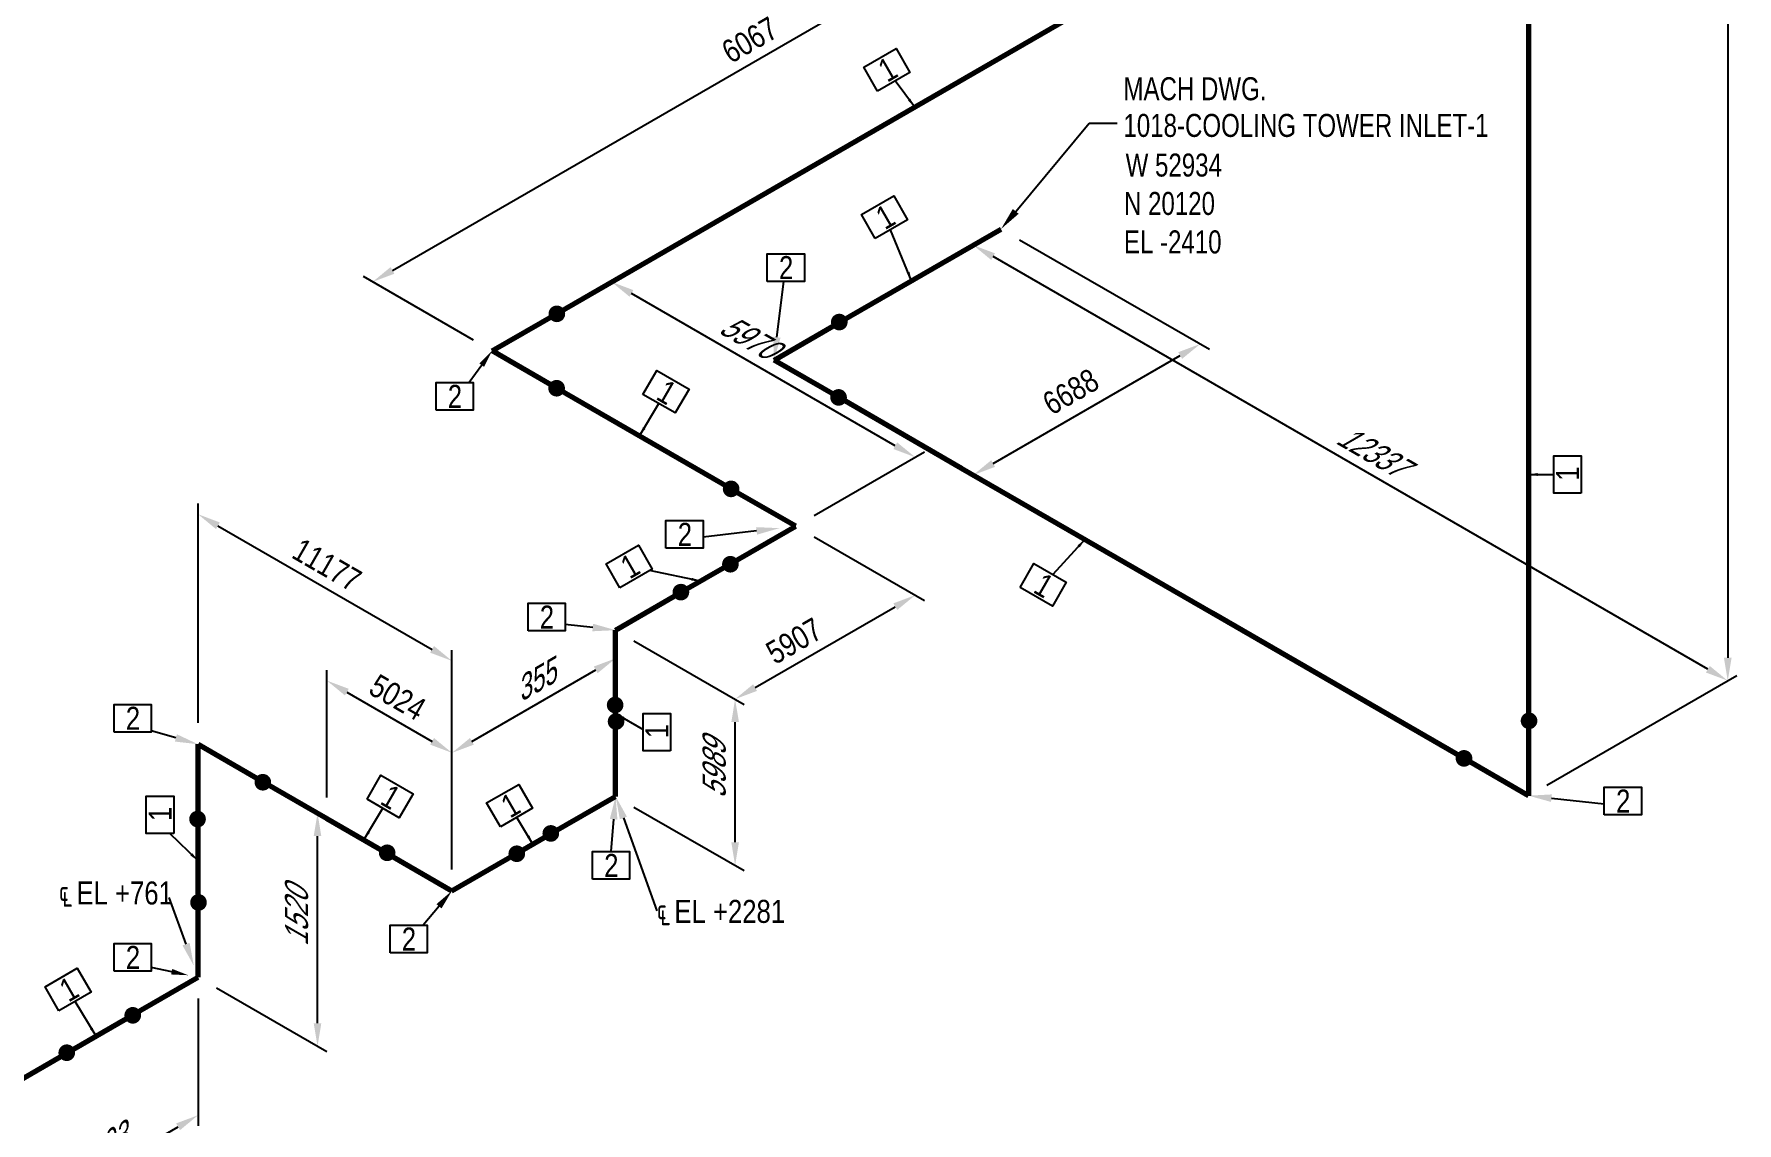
# Model space of a CAD drawing. Header units: millimetres. Extents: x 0 to 594, y 0 to 420.
# Drawn here: x 154.3 to 339.4, y 143.5 to 261.9 of the extents above; entities that cross this region are included whole.
import ezdxf
from ezdxf import colors
from ezdxf.entities.mleader import LeaderData, LeaderLine
from ezdxf.enums import TextEntityAlignment as Align
from ezdxf.math import Vec2, Vec3

# ---------------------------------------------------------------- set-up
doc = ezdxf.new("R2010")
doc.units = ezdxf.units.MM
doc.header["$LTSCALE"] = 0.25
for name, color, linetype in [('용접', 1, 'Continuous'), ('주석', 7, 'Continuous'), ('치수', 1, 'Continuous')]:
    doc.layers.add(name, color=color, linetype=linetype)
doc.layers.add('파이프', color=3, linetype='Continuous', lineweight=70)
doc.styles.add('AdskIsoAnnotation', font='arial.ttf', dxfattribs={"width": 0.8, "height": 1})
doc.styles.add('AdskIsoMetric', font='arial.ttf', dxfattribs={"width": 0.8, "height": 2.5})
doc.styles.add('AdskIsoMetric-30', font='arial.ttf', dxfattribs={"width": 0.8, "height": 2.5})
doc.styles.add('AdskIsoMetric30', font='arial.ttf', dxfattribs={"width": 0.8, "oblique": 30, "height": 2.5})
doc.styles.add('MtXpl_', font='')
doc.styles.get("Standard").update_dxf_attribs({"font": 'arial.ttf'})
doc.styles.get('MtXpl_').set_extended_font_data('Gulim')
doc.dimstyles.new('AdskIsoMetric', dxfattribs={"dimtxt": 2.5, "dimasz": 2.5, "dimexe": 1, "dimexo": 2, "dimgap": 0.8, "dimtad": 1, "dimdec": 0, "dimrnd": 1, "dimzin": 0, "dimdsep": 46, "dimtxsty": 'AdskIsoMetric', "dimcen": 0, "dimclrt": 7, "dimadec": 0, "dimazin": 0, "dimtfac": 1, "dimtdec": 0, "dimtmove": 1, "dimatfit": 3, "dimfxl": 0, "dimfrac": 2, "dimtolj": 1, "dimtzin": 0, "dimarcsym": 0})

# ---------------------------------------------------------------- blocks, each defined once
blk = doc.blocks.new('*D30')
at = {"layer": 'Defpoints', "color": 0}
for p in [(259.42, 240.69), (281.07, 228.19), (234.74, 226.44)]:
    blk.add_point(p, dxfattribs=at)
at = {"layer": '치수', "color": 0, "lineweight": -2}
for p, q in [((261.42, 239.53), (282.07, 227.61)), ((258.56, 215.19), (278.9, 226.94))]:
    blk.add_line(p, q, dxfattribs=at)
at = {"layer": '치수', "color": 0}
for points in [[(278.69, 227.3), (279.11, 226.58), (281.07, 228.19)], [(258.35, 215.55), (258.76, 214.83), (256.39, 213.94)]]:
    blk.add_solid(points, dxfattribs=at)
at = {"layer": '치수', "color": 7, "insert": (267, 223), "char_height": 2.5, "attachment_point": 5, "rotation": 30, "style": 'AdskIsoMetric-30'}
blk.add_mtext('\\A1;6688', dxfattribs=at)
blk = doc.blocks.new('*D31')
at = {"layer": 'Defpoints', "color": 0}
for p in [(256.39, 238.94), (234.74, 226.44), (316.77, 179.08)]:
    blk.add_point(p, dxfattribs=at)
at = {"layer": '치수', "color": 0, "lineweight": -2}
for p, q in [((336.25, 192.83), (258.56, 237.69)), ((318.77, 180.24), (339.42, 192.16))]:
    blk.add_line(p, q, dxfattribs=at)
at = {"layer": '치수', "color": 0}
for points in [[(258.76, 238.05), (258.35, 237.33), (256.39, 238.94)], [(336.46, 193.19), (336.05, 192.47), (338.42, 191.58)]]:
    blk.add_solid(points, dxfattribs=at)
at = {"layer": '치수', "color": 7, "insert": (299.67, 216.57), "char_height": 2.5, "attachment_point": 5, "rotation": 330, "style": 'AdskIsoMetric30'}
blk.add_mtext('\\A1;12337', dxfattribs=at)
blk = doc.blocks.new('*D32')
at = {"layer": 'Defpoints', "color": 0}
for p in [(316.77, 380), (338.42, 191.58), (316.77, 179.08)]:
    blk.add_point(p, dxfattribs=at)
at = {"layer": '치수', "color": 0, "lineweight": -2}
for p, q in [((318.77, 381.16), (339.42, 393.08)), ((338.42, 390), (338.42, 194.08)), ((318.77, 180.24), (339.42, 192.16))]:
    blk.add_line(p, q, dxfattribs=at)
at = {"layer": '치수', "color": 0}
for points in [[(338, 390), (338.84, 390), (338.42, 392.5)], [(338, 194.08), (338.84, 194.08), (338.42, 191.58)]]:
    blk.add_solid(points, dxfattribs=at)
at = {"layer": '치수', "color": 7, "insert": (336.15, 290.73), "char_height": 2.5, "attachment_point": 5, "rotation": 90, "style": 'AdskIsoMetric-30'}
blk.add_mtext('\\A1;6327', dxfattribs=at)
blk = doc.blocks.new('*D37')
at = {"layer": 'Defpoints', "color": 0}
for p in [(286.04, 289.75), (299.03, 282.25), (204.09, 227.44)]:
    blk.add_point(p, dxfattribs=at)
at = {"layer": '치수', "color": 0, "lineweight": -2}
for p, q in [((193.26, 236.19), (283.87, 288.5)), ((202.09, 228.59), (190.1, 235.52))]:
    blk.add_line(p, q, dxfattribs=at)
at = {"layer": '치수', "color": 0}
for points in [[(283.67, 288.86), (284.08, 288.14), (286.04, 289.75)], [(193.06, 236.55), (193.47, 235.83), (191.1, 234.94)]]:
    blk.add_solid(points, dxfattribs=at)
at = {"layer": '치수', "color": 7, "insert": (232.12, 261.24), "char_height": 2.5, "attachment_point": 5, "rotation": 30.0001, "style": 'AdskIsoMetric-30'}
blk.add_mtext('\\A1;6067', dxfattribs=at)
blk = doc.blocks.new('*D38')
at = {"layer": 'Defpoints', "color": 0}
for p in [(217.08, 234.94), (204.09, 227.44), (237.1, 208.38)]:
    blk.add_point(p, dxfattribs=at)
at = {"layer": '치수', "color": 0, "lineweight": -2}
for p, q in [((247.92, 217.13), (219.25, 233.69)), ((239.1, 209.53), (251.09, 216.46))]:
    blk.add_line(p, q, dxfattribs=at)
at = {"layer": '치수', "color": 0}
for points in [[(219.45, 234.05), (219.04, 233.33), (217.08, 234.94)], [(248.13, 217.49), (247.72, 216.77), (250.09, 215.88)]]:
    blk.add_solid(points, dxfattribs=at)
at = {"layer": '치수', "color": 7, "insert": (231.89, 229), "char_height": 2.5, "attachment_point": 5, "rotation": 330.0001, "style": 'AdskIsoMetric30'}
blk.add_mtext('\\A1;5970', dxfattribs=at)
blk = doc.blocks.new('*D39')
at = {"layer": 'Defpoints', "color": 0}
for p in [(237.1, 208.38), (250.09, 200.88), (217.52, 197.08)]:
    blk.add_point(p, dxfattribs=at)
at = {"layer": '치수', "color": 0, "lineweight": -2}
for p, q in [((239.1, 207.23), (251.09, 200.3)), ((232.68, 190.83), (247.92, 199.63)), ((219.52, 195.92), (231.51, 189))]:
    blk.add_line(p, q, dxfattribs=at)
at = {"layer": '치수', "color": 0}
for points in [[(247.72, 199.99), (248.13, 199.27), (250.09, 200.88)], [(232.47, 191.19), (232.89, 190.47), (230.51, 189.58)]]:
    blk.add_solid(points, dxfattribs=at)
at = {"layer": '치수', "color": 7, "insert": (236.93, 195.9), "char_height": 2.5, "attachment_point": 5, "rotation": 30.0001, "style": 'AdskIsoMetric-30'}
blk.add_mtext('\\A1;5907', dxfattribs=at)
blk = doc.blocks.new('*D40')
at = {"layer": 'Defpoints', "color": 0}
for p in [(217.52, 197.08), (230.51, 189.58), (217.52, 179.01)]:
    blk.add_point(p, dxfattribs=at)
at = {"layer": '치수', "color": 0, "lineweight": -2}
for p, q in [((219.52, 195.92), (231.51, 189)), ((230.51, 174.01), (230.51, 187.08)), ((219.52, 177.85), (231.51, 170.93))]:
    blk.add_line(p, q, dxfattribs=at)
at = {"layer": '치수', "color": 0}
for points in [[(230.1, 187.08), (230.93, 187.08), (230.51, 189.58)], [(230.1, 174.01), (230.93, 174.01), (230.51, 171.51)]]:
    blk.add_solid(points, dxfattribs=at)
at = {"layer": '치수', "color": 7, "insert": (228.25, 181.85), "char_height": 2.5, "attachment_point": 5, "rotation": 90, "style": 'AdskIsoMetric30'}
blk.add_mtext('\\A1;5989', dxfattribs=at)
blk = doc.blocks.new('*D41')
at = {"layer": 'Defpoints', "color": 0}
for p in [(217.52, 194.01), (217.52, 179.01), (199.73, 168.74)]:
    blk.add_point(p, dxfattribs=at)
at = {"layer": '치수', "color": 0, "lineweight": -2}
for p, q in [((201.9, 184.99), (215.36, 192.76)), ((199.73, 171.05), (199.73, 184.89))]:
    blk.add_line(p, q, dxfattribs=at)
at = {"layer": '치수', "color": 0}
for points in [[(215.15, 193.12), (215.57, 192.4), (217.52, 194.01)], [(201.69, 185.35), (202.11, 184.63), (199.73, 183.74)]]:
    blk.add_solid(points, dxfattribs=at)
at = {"layer": '치수', "color": 7, "insert": (208.63, 191.49), "char_height": 2.5, "attachment_point": 5, "rotation": 30, "style": 'AdskIsoMetric30'}
blk.add_mtext('\\A1;355', dxfattribs=at)
blk = doc.blocks.new('*D42')
at = {"layer": 'Defpoints', "color": 0}
for p in [(199.73, 183.74), (186.14, 176.59), (199.73, 168.74)]:
    blk.add_point(p, dxfattribs=at)
at = {"layer": '치수', "color": 0, "lineweight": -2}
for p, q in [((186.14, 178.9), (186.14, 192.74)), ((188.3, 190.34), (197.57, 184.99)), ((199.73, 171.05), (199.73, 184.89))]:
    blk.add_line(p, q, dxfattribs=at)
at = {"layer": '치수', "color": 0}
for points in [[(188.51, 190.7), (188.1, 189.98), (186.14, 191.59)], [(197.78, 185.35), (197.36, 184.63), (199.73, 183.74)]]:
    blk.add_solid(points, dxfattribs=at)
at = {"layer": '치수', "color": 7, "insert": (193.82, 189.77), "char_height": 2.5, "attachment_point": 5, "rotation": 330, "style": 'AdskIsoMetric-30'}
blk.add_mtext('\\A1;5024', dxfattribs=at)
blk = doc.blocks.new('*D43')
at = {"layer": 'Defpoints', "color": 0}
for p in [(199.73, 193.74), (172.13, 184.68), (199.73, 168.74)]:
    blk.add_point(p, dxfattribs=at)
at = {"layer": '치수', "color": 0, "lineweight": -2}
for p, q in [((172.13, 186.99), (172.13, 210.83)), ((174.29, 208.43), (197.57, 194.99)), ((199.73, 171.05), (199.73, 194.89))]:
    blk.add_line(p, q, dxfattribs=at)
at = {"layer": '치수', "color": 0}
for points in [[(174.5, 208.79), (174.08, 208.07), (172.13, 209.68)], [(197.78, 195.35), (197.36, 194.63), (199.73, 193.74)]]:
    blk.add_solid(points, dxfattribs=at)
at = {"layer": '치수', "color": 7, "insert": (186.15, 204.17), "char_height": 2.5, "attachment_point": 5, "rotation": 330, "style": 'AdskIsoMetric-30'}
blk.add_mtext('\\A1;11177', dxfattribs=at)
blk = doc.blocks.new('*D44')
at = {"layer": 'Defpoints', "color": 0}
for p in [(172.13, 184.68), (185.12, 177.18), (172.13, 159.34)]:
    blk.add_point(p, dxfattribs=at)
at = {"layer": '치수', "color": 0, "lineweight": -2}
for p, q in [((185.12, 154.34), (185.12, 174.68)), ((174.13, 158.18), (186.12, 151.26))]:
    blk.add_line(p, q, dxfattribs=at)
at = {"layer": '치수', "color": 0}
for points in [[(184.7, 174.68), (185.53, 174.68), (185.12, 177.18)], [(184.7, 154.34), (185.53, 154.34), (185.12, 151.84)]]:
    blk.add_solid(points, dxfattribs=at)
at = {"layer": '치수', "color": 7, "insert": (182.85, 165.81), "char_height": 2.5, "attachment_point": 5, "rotation": 90, "style": 'AdskIsoMetric30'}
blk.add_mtext('\\A1;1520', dxfattribs=at)
blk = doc.blocks.new('*D45')
at = {"layer": 'Defpoints', "color": 0}
for p in [(172.13, 159.34), (150.76, 147), (172.13, 144.34)]:
    blk.add_point(p, dxfattribs=at)
at = {"layer": '치수', "color": 0, "lineweight": -2}
for p, q in [((172.13, 157.03), (172.13, 143.18)), ((150.76, 144.69), (150.76, 130.84)), ((152.93, 133.25), (169.96, 143.09))]:
    blk.add_line(p, q, dxfattribs=at)
at = {"layer": '치수', "color": 0}
for points in [[(169.75, 143.45), (170.17, 142.72), (172.13, 144.34)], [(152.72, 133.61), (153.13, 132.89), (150.76, 132)]]:
    blk.add_solid(points, dxfattribs=at)
at = {"layer": '치수', "color": 7, "insert": (161.44, 140.78), "char_height": 2.5, "attachment_point": 5, "rotation": 30, "style": 'AdskIsoMetric30'}
blk.add_mtext('\\A1;5093', dxfattribs=at)
blk = doc.blocks.new('엘보우-1-Iso2DSkew90')
at = {"color": 0, "linetype": 'ByBlock', "lineweight": -2, "extrusion": (0, 0.816497, 0.57735)}
for p, q in [((-7.07, 4.08), (0, 0)), ((0, 0), (7.07, 4.08)), ((0, 0), (0, 0))]:
    blk.add_line(p, q, dxfattribs=at)
blk = doc.blocks.new('엘보우-4-Iso2DSkew90')
at = {"color": 0, "linetype": 'ByBlock', "lineweight": -2, "extrusion": (0.707107, -0.408248, 0.57735)}
for p, q in [((0, 0), (0, 8.16)), ((0, 0), (0, 0)), ((-7.07, -4.08), (0, 0))]:
    blk.add_line(p, q, dxfattribs=at)
blk = doc.blocks.new('엘보우-1-Iso2DSkew0')
at = {"color": 0, "linetype": 'ByBlock', "lineweight": -2, "extrusion": (0.707107, 0.408248, -0.57735)}
for p, q in [((0, 0), (7.07, -4.08)), ((0, 0), (0, 0)), ((0, -8.16), (0, 0))]:
    blk.add_line(p, q, dxfattribs=at)
blk = doc.blocks.new('엘보우-5-Iso2DSkew90')
at = {"color": 0, "linetype": 'ByBlock', "lineweight": -2, "extrusion": (0, 0.816497, 0.57735)}
for p, q in [((-7.07, 4.08), (0, 0)), ((0, 0), (7.07, 4.08)), ((0, 0), (0, 0))]:
    blk.add_line(p, q, dxfattribs=at)
blk = doc.blocks.new('엘보우-6-Iso2DSkew90')
at = {"color": 0, "linetype": 'ByBlock', "lineweight": -2, "extrusion": (0.707107, -0.408248, 0.57735)}
for p, q in [((0, 0), (0, 8.16)), ((0, 0), (0, 0)), ((-7.07, -4.08), (0, 0))]:
    blk.add_line(p, q, dxfattribs=at)
blk = doc.blocks.new('엘보우-2-Iso2DSkew0')
at = {"color": 0, "linetype": 'ByBlock', "lineweight": -2, "extrusion": (-0.707108, 0.408247, -0.577349)}
for p, q in [((0, 0), (7.07, 4.08)), ((0, 0), (0, 0)), ((0, -8.16), (0, 0))]:
    blk.add_line(p, q, dxfattribs=at)
blk = doc.blocks.new('엘보우-7-Iso2DSkew90')
at = {"color": 0, "linetype": 'ByBlock', "lineweight": -2, "extrusion": (0, 0.816497, 0.57735)}
for p, q in [((0, 0), (-7.07, 4.08)), ((0, 0), (0, 0)), ((-7.07, -4.08), (0, 0))]:
    blk.add_line(p, q, dxfattribs=at)
blk = doc.blocks.new('엘보우-8-Iso2DSkew90')
at = {"color": 0, "linetype": 'ByBlock', "lineweight": -2, "extrusion": (2.43954e-09, -0.816497, -0.57735)}
for p, q in [((0, 0), (7.07, 4.08)), ((0, 0), (0, 0)), ((7.07, -4.08), (0, 0))]:
    blk.add_line(p, q, dxfattribs=at)
blk = doc.blocks.new('엘보우-3-Iso2DSkew180')
at = {"color": 0, "linetype": 'ByBlock', "lineweight": -2, "extrusion": (0.707107, 0.408248, -0.57735)}
for p, q in [((0, 8.16), (0, 0)), ((0, 0), (-7.07, 4.08)), ((0, 0), (0, 0))]:
    blk.add_line(p, q, dxfattribs=at)
blk = doc.blocks.new('엘보우-13-Iso2DSkew90')
at = {"color": 0, "linetype": 'ByBlock', "lineweight": -2, "extrusion": (2.4939e-09, -0.816497, -0.57735)}
for p, q in [((0, 0), (7.07, 4.08)), ((0, 0), (0, 0)), ((7.07, -4.08), (0, 0))]:
    blk.add_line(p, q, dxfattribs=at)
blk = doc.blocks.new('Buttweld')
at = {"lineweight": -2}
blk.add_hatch(color=0, dxfattribs=at).paths.add_polyline_path([(0.044, -0.0026), (0.0433, 0.0053), (0.0413, 0.0129), (0.0379, 0.02), (0.0334, 0.0265), (0.0278, 0.0321), (0.0214, 0.0366), (0.0142, 0.0399), (0.0066, 0.042), (-0.0013, 0.0427), (-0.0091, 0.042), (-0.0168, 0.0399), (-0.0239, 0.0366), (-0.0304, 0.0321), (-0.036, 0.0265), (-0.0405, 0.02), (-0.0438, 0.0129), (-0.0459, 0.0053), (-0.0466, -0.0026), (-0.0459, -0.0105), (-0.0438, -0.0181), (-0.0405, -0.0252), (-0.036, -0.0317), (-0.0304, -0.0373), (-0.0239, -0.0418), (-0.0168, -0.0452), (-0.0091, -0.0472), (-0.0013, -0.0479), (0.0066, -0.0472), (0.0142, -0.0452), (0.0214, -0.0418), (0.0278, -0.0373), (0.0334, -0.0317), (0.0379, -0.0252), (0.0413, -0.0181), (0.0433, -0.0105)], is_closed=False, flags=0)
blk = doc.blocks.new('AnnoRect')
at = {"color": 0, "linetype": 'ByBlock', "lineweight": -2}
blk.add_wipeout([(-0.81, -0.6), (-0.81, 0.6), (0.81, 0.6), (0.81, -0.6)], dxfattribs=at)
blk.add_lwpolyline([(-0.81, -0.6), (-0.81, 0.6), (0.81, 0.6), (0.81, -0.6)], close=True, dxfattribs=at)
at = {"color": 0, "linetype": 'ByBlock', "lineweight": -2, "style": 'AdskIsoAnnotation', "width": 0.8}
blk.add_attdef('XX', text='', height=1, dxfattribs=at).set_placement((0, 0), align=Align.MIDDLE_CENTER)

msp = doc.modelspace()

# ---------------------------------------------------------------- linework, layer by layer
at = {"layer": '파이프'}
for points in [[(316.768, 371.8355), (316.768, 241.0308)], [(211.161, 231.5202), (291.9588, 278.169)], [(249.9435, 235.2172), (259.4167, 240.6866)], [(316.768, 241.0308), (316.768, 187.2457)], [(241.8112, 230.522), (249.9435, 235.2172)], [(230.0281, 212.4624), (211.161, 223.3552)], [(255.1324, 214.6661), (241.8112, 222.3571)], [(282.4147, 198.9147), (255.1324, 214.6661)], [(224.5931, 201.1595), (230.0281, 204.2974)], [(309.697, 183.1632), (282.4147, 198.9147)], [(217.5221, 187.1724), (217.5221, 188.912)], [(179.198, 180.5935), (186.1388, 176.5862)], [(172.127, 167.5), (172.127, 176.511)], [(186.1388, 176.5862), (192.6626, 172.8197)], [(206.8047, 172.8197), (210.451, 174.9249)], [(157.8322, 151.082), (165.0559, 155.2526)]]:
    msp.add_lwpolyline(points, dxfattribs=at)

# ---------------------------------------------------------------- block references
at = {"layer": '용접', "xscale": 20, "yscale": 20, "zscale": 20}
for p in [(211.161, 231.5202), (230.0281, 204.2974), (179.198, 180.5935), (206.8047, 172.8197), (165.0559, 155.2526)]:
    msp.add_blockref('Buttweld', p, dxfattribs=at)
at = {"layer": '용접'}
for p, xscale, yscale, zscale, rotation in [((241.8112, 230.522), 20, 20, 20, 180), ((211.161, 223.3552), 20, 20, 20, 269.9999248086902), ((241.8112, 222.3571), 20, 20, 20, 270), ((230.0281, 212.4624), 20, 20, 20, 89.99988721303252), ((224.5931, 201.1595), 20, 20, 20, 179.9998871725932), ((217.5221, 188.912), 20, 20, 20, 269.9999999456707), ((217.5221, 187.1724), 20.00000000000001, 20.00000000000001, 20.00000000000001, 89.99999994156168), ((316.768, 187.2457), 20, 20, 20, 90.00000005439996), ((309.697, 183.1632), 20, 20, 20, 89.99999996381976), ((172.127, 176.511), 20, 20, 20, 270), ((210.451, 174.9249), 20, 20, 20, 180), ((192.6626, 172.8197), 20, 20, 20, 180), ((172.127, 167.5), 20, 20, 20, 90.00000000049147), ((157.8322, 151.082), 20, 20, 20, 180)]:
    msp.add_blockref('Buttweld', p, dxfattribs=dict(at, xscale=xscale, yscale=yscale, zscale=zscale, rotation=rotation))
at = {"layer": '파이프'}
for name, p in [('엘보우-8-Iso2DSkew90', (204.09, 227.4377)), ('엘보우-13-Iso2DSkew90', (234.7401, 226.4396)), ('엘보우-7-Iso2DSkew90', (237.0992, 208.3799)), ('엘보우-2-Iso2DSkew0', (217.5221, 197.077)), ('엘보우-6-Iso2DSkew90', (217.5221, 179.0074)), ('엘보우-3-Iso2DSkew180', (316.768, 179.0807)), ('엘보우-1-Iso2DSkew0', (172.127, 184.6759)), ('엘보우-5-Iso2DSkew90', (199.7336, 168.7372)), ('엘보우-4-Iso2DSkew90', (172.127, 159.3351)), ('엘보우-1-Iso2DSkew90', (150.7612, 146.9995))]:
    msp.add_blockref(name, p, dxfattribs=at)

# ---------------------------------------------------------------- texts
at = {"layer": '주석', "style": 'MtXpl_', "width": 0.8}
for s, p in [('MACH DWG.', (272.7257, 254.6927)), ('1018-COOLING TOWER INLET-1', (272.7257, 250.7062)), ('W 52934', (272.9632, 246.3964)), ('N 20120', (272.7845, 242.2195)), ('EL -2410', (272.7763, 238.0426))]:
    msp.add_text(s, height=2.5, dxfattribs=at).set_placement(p)
at = {"layer": '주석', "char_height": 2.5, "attachment_point": 7, "style": 'AdskIsoAnnotation'}
for s, insert in [('{\\Q0;℄ EL +761}', (157, 167)), ('{\\Q0;℄ EL +2281}', (222, 165))]:
    msp.add_mtext(s, dxfattribs=dict(at, insert=insert))

# ---------------------------------------------------------------- dimensions: what is measured, and where the dimension line sits
at = {"layer": '치수'}
for base, p1, p2, angle, text, override, picture, middle in [((338.4187, 191.5807), (316.768, 380.0005), (316.768, 179.0807), 270, '6327', {"dimtad": 0, "dimlfac": 31.489039, "dimtxsty": 'AdskIsoMetric-30', "dimse1": 0, "dimse2": 0, "dimsd1": 0, "dimsd2": 0, "dimtmove": 1}, '*D32', (336.1524, 290.7322)), ((286.0394, 289.7514), (204.09, 227.4377), (299.0298, 282.2514), 30.000083, '6067', {"dimtad": 0, "dimlfac": 55.346302, "dimtxsty": 'AdskIsoMetric-30', "dimse1": 0, "dimse2": 1, "dimsd1": 0, "dimsd2": 0, "dimtmove": 1}, '*D37', (232.1238, 261.24)), ((281.0673, 228.1866), (234.7401, 226.4396), (259.4167, 240.6866), 30, '6688', {"dimtad": 0, "dimlfac": 234.729426, "dimtxsty": 'AdskIsoMetric-30', "dimse1": 1}, '*D30', (267, 223)), ((256.3908, 238.9396), (316.768, 179.0807), (234.7401, 226.4396), 150, '12337', {"dimtad": 0, "dimlfac": 130.251414, "dimtxsty": 'AdskIsoMetric30', "dimse1": 0, "dimse2": 1, "dimsd1": 0, "dimsd2": 0, "dimtmove": 1}, '*D31', (299.671, 216.5686)), ((217.0803, 234.9377), (237.0992, 208.3799), (204.09, 227.4377), 150.000083, '5970', {"dimtad": 0, "dimlfac": 156.631113, "dimtxsty": 'AdskIsoMetric30', "dimse1": 0, "dimse2": 1, "dimsd1": 0, "dimsd2": 0, "dimtmove": 1}, '*D38', (231.8918, 229.0033)), ((199.7336, 193.7372), (172.127, 184.6759), (199.7336, 168.7372), 330, '11177', {"dimtad": 0, "dimlfac": 350.611418, "dimtxsty": 'AdskIsoMetric-30', "dimse1": 0, "dimse2": 0, "dimsd1": 0, "dimsd2": 0, "dimtmove": 1}, '*D43', (186.1503, 204.1719)), ((250.0896, 200.8799), (217.5221, 197.077), (237.0992, 208.3799), 30.000083, '5907', {"dimtad": 0, "dimlfac": 261.311335, "dimtxsty": 'AdskIsoMetric-30', "dimse1": 0, "dimse2": 0, "dimsd1": 0, "dimsd2": 0, "dimtmove": 1}, '*D39', (236.9349, 195.9019)), ((230.5125, 189.577), (217.5221, 179.0074), (217.5221, 197.077), 90, '5989', {"dimtad": 0, "dimlfac": 331.421996, "dimtxsty": 'AdskIsoMetric30', "dimse1": 0, "dimse2": 0, "dimsd1": 0, "dimsd2": 0, "dimtmove": 1}, '*D40', (228.2453, 181.8512)), ((199.7336, 183.7372), (186.1388, 176.5862), (199.7336, 168.7372), 330, '5024', {"dimtad": 0, "dimlfac": 320.054854, "dimtxsty": 'AdskIsoMetric-30', "dimse1": 0, "dimse2": 0, "dimsd1": 0, "dimsd2": 0, "dimtmove": 1}, '*D42', (193.8161, 189.7706)), ((217.5221, 194.0074), (199.7336, 168.7372), (217.5221, 179.0074), 30, '355', {"dimtad": 0, "dimlfac": 17.273342, "dimtxsty": 'AdskIsoMetric30', "dimse1": 0, "dimse2": 1, "dimsd1": 0, "dimsd2": 0, "dimtmove": 1}, '*D41', (208.6278, 191.4892)), ((185.1173, 177.1759), (172.127, 159.3351), (172.127, 184.6759), 90, '1520', {"dimtad": 0, "dimlfac": 59.981755, "dimtxsty": 'AdskIsoMetric30', "dimse1": 0, "dimse2": 1, "dimsd1": 0, "dimsd2": 0, "dimtmove": 1}, '*D44', (182.851, 165.814)), ((172.127, 144.3351), (150.7612, 146.9995), (172.127, 159.3351), 30, '5093', {"dimtad": 0, "dimlfac": 206.449171, "dimtxsty": 'AdskIsoMetric30', "dimse1": 0, "dimse2": 0, "dimsd1": 0, "dimsd2": 0, "dimtmove": 1}, '*D45', (161.4441, 140.7842))]:
    dim = msp.add_linear_dim(base=base, p1=p1, p2=p2, angle=angle, text=text, dimstyle='AdskIsoMetric', override=override, dxfattribs=at)
    dim.commit()
    dim.dimension.update_dxf_attribs({"geometry": picture, "text_midpoint": middle, "dimtype": 160})

# ---------------------------------------------------------------- leaders
at = {"layer": '주석'}
ml = msp.add_multileader_mtext('Standard', dxfattribs=at)
ml.set_content('')
ml.set_leader_properties()
ml.build(insert=Vec2(0, 0))
ml.multileader.update_dxf_attribs({"dogleg_length": 0, "arrow_head_size": 0})
ctx = ml.context
ctx.base_point, ctx.arrow_head_size = Vec3(247.905, 256.7905), 0
notes = []
notes.append((ctx, [(0, (1, 1, 0), (247.905, 256.7905), (-1, 0), 0, [(0, [(250.0243, 253.958)], 0, [])])]))
ctx.mtext, ml.multileader.dxf.content_type = None, 0
ml = msp.add_multileader_mtext('Standard', dxfattribs=at)
ml.set_content('')
ml.set_leader_properties()
ml.build(insert=Vec2(0, 0))
ml.multileader.update_dxf_attribs({"dogleg_length": 3.0619, "arrow_head_size": 2.5})
ctx = ml.context
ctx.base_point, ctx.arrow_head_size = Vec3(265.9381, 252.1865), 2.5
notes.append((ctx, [(0, (1, 1, 0), (269, 252.1865), (1, 0), 3.0619, [(0, [(259.4167, 240.6866)], 0, [])])]))
ctx.mtext, ml.multileader.dxf.content_type = None, 0
ml = msp.add_multileader_mtext('Standard', dxfattribs=at)
ml.set_content('')
ml.set_leader_properties()
ml.build(insert=Vec2(0, 0))
ml.multileader.update_dxf_attribs({"dogleg_length": 0, "arrow_head_size": 0})
ctx = ml.context
ctx.base_point, ctx.arrow_head_size, ctx.plane_origin = Vec3(247.4009, 240.6127), 0, Vec3(-4.0661, -2.3476)
notes.append((ctx, [(0, (1, 1, 0), (247.4009, 240.6127), (-1, 0), 0, [(0, [(249.6917, 235.0719)], 0, [])])]))
ctx.mtext, ml.multileader.dxf.content_type = None, 0
ml = msp.add_multileader_mtext('Standard', dxfattribs=at)
ml.set_content('')
ml.set_leader_properties()
ml.build(insert=Vec2(0, 0))
ml.multileader.update_dxf_attribs({"dogleg_length": 0, "arrow_head_size": 2.5})
ctx = ml.context
ctx.base_point, ctx.arrow_head_size = Vec3(235.8, 235), 2.5
notes.append((ctx, [(0, (1, 1, 0), (235.8, 235), (-1, 0), 0, [(0, [(234.7401, 226.4396)], 0, [])])]))
ctx.mtext, ml.multileader.dxf.content_type = None, 0
ml = msp.add_multileader_mtext('Standard', dxfattribs=at)
ml.set_content('')
ml.set_leader_properties()
ml.build(insert=Vec2(0, 0))
ml.multileader.update_dxf_attribs({"dogleg_length": 0, "arrow_head_size": 1.9101})
ctx = ml.context
ctx.base_point, ctx.arrow_head_size = Vec3(201.6, 224), 1.9101
notes.append((ctx, [(0, (1, 1, 0), (201.6, 224), (-1, 0), 0, [(0, [(204.09, 227.4377)], 0, [])])]))
ctx.mtext, ml.multileader.dxf.content_type = None, 0
ml = msp.add_multileader_mtext('Standard', dxfattribs=at)
ml.set_content('')
ml.set_leader_properties()
ml.build(insert=Vec2(0, 0))
ml.multileader.update_dxf_attribs({"dogleg_length": 0, "arrow_head_size": 0})
ctx = ml.context
ctx.base_point, ctx.arrow_head_size = Vec3(222.2273, 221.7141), 0
notes.append((ctx, [(0, (1, 1, 0), (222.2273, 221.7141), (-1, 0), 0, [(0, [(220.1091, 218.189)], 0, [])])]))
ctx.mtext, ml.multileader.dxf.content_type = None, 0
ml = msp.add_multileader_mtext('Standard', dxfattribs=at)
ml.set_content('')
ml.set_leader_properties()
ml.build(insert=Vec2(0, 0))
ml.multileader.update_dxf_attribs({"dogleg_length": 0, "arrow_head_size": 0})
ctx = ml.context
ctx.base_point, ctx.arrow_head_size = Vec3(319.5, 214), 0
notes.append((ctx, [(0, (1, 1, 0), (319.5, 214), (-1, 0), 0, [(0, [(316.768, 214)], 0, [])])]))
ctx.mtext, ml.multileader.dxf.content_type = None, 0
ml = msp.add_multileader_mtext('Standard', dxfattribs=at)
ml.set_content('')
ml.set_leader_properties()
ml.build(insert=Vec2(0, 0))
ml.multileader.update_dxf_attribs({"dogleg_length": 0, "arrow_head_size": 2.5})
ctx = ml.context
ctx.base_point, ctx.arrow_head_size = Vec3(227.0476, 207.1706), 2.5
notes.append((ctx, [(0, (1, 1, 0), (227.0476, 207.1706), (-1, 0), 0, [(0, [(235.3314, 208.1672)], 0, [])])]))
ctx.mtext, ml.multileader.dxf.content_type = None, 0
ml = msp.add_multileader_mtext('Standard', dxfattribs=at)
ml.set_content('')
ml.set_leader_properties()
ml.build(insert=Vec2(0, 0))
ml.multileader.update_dxf_attribs({"dogleg_length": 0, "arrow_head_size": 0})
ctx = ml.context
ctx.base_point, ctx.arrow_head_size = Vec3(265.041, 203.131), 0
notes.append((ctx, [(0, (1, 1, 0), (265.041, 203.131), (-1, 0), 0, [(0, [(268.5356, 206.9277)], 0, [])])]))
ctx.mtext, ml.multileader.dxf.content_type = None, 0
ml = msp.add_multileader_mtext('Standard', dxfattribs=at)
ml.set_content('')
ml.set_leader_properties()
ml.build(insert=Vec2(0, 0))
ml.multileader.update_dxf_attribs({"dogleg_length": 0, "arrow_head_size": 0})
ctx = ml.context
ctx.base_point, ctx.arrow_head_size = Vec3(221.215, 203.5468), 0
notes.append((ctx, [(0, (1, 1, 0), (221.215, 203.5468), (-1, 0), 0, [(0, [(226.7622, 202.4118)], 0, [])])]))
ctx.mtext, ml.multileader.dxf.content_type = None, 0
ml = msp.add_multileader_mtext('Standard', dxfattribs=at)
ml.set_content('')
ml.set_leader_properties()
ml.build(insert=Vec2(0, 0))
ml.multileader.update_dxf_attribs({"dogleg_length": 0, "arrow_head_size": 2.5})
ctx = ml.context
ctx.base_point, ctx.arrow_head_size = Vec3(212.0476, 197.7075), 2.5
notes.append((ctx, [(0, (1, 1, 0), (212.0476, 197.7075), (-1, 0), 0, [(0, [(217.5221, 197.077)], 0, [])])]))
ctx.mtext, ml.multileader.dxf.content_type = None, 0
ml = msp.add_multileader_mtext('Standard', dxfattribs=at)
ml.set_content('')
ml.set_leader_properties()
ml.build(insert=Vec2(0, 0))
ml.multileader.update_dxf_attribs({"dogleg_length": 0, "arrow_head_size": 0})
ctx = ml.context
ctx.base_point, ctx.arrow_head_size = Vec3(220.5, 186.2875), 0
notes.append((ctx, [(0, (1, 1, 0), (220.5, 186.2875), (-1, 0), 0, [(0, [(217.5221, 188)], 0, [])])]))
ctx.mtext, ml.multileader.dxf.content_type = None, 0
ml = msp.add_multileader_mtext('Standard', dxfattribs=at)
ml.set_content('')
ml.set_leader_properties()
ml.build(insert=Vec2(0, 0))
ml.multileader.update_dxf_attribs({"dogleg_length": 0, "arrow_head_size": 2.5})
ctx = ml.context
ctx.base_point, ctx.arrow_head_size = Vec3(167.0476, 186.1225), 2.5
notes.append((ctx, [(0, (1, 1, 0), (167.0476, 186.1225), (-1, 0), 0, [(0, [(172.127, 184.6759)], 0, [])])]))
ctx.mtext, ml.multileader.dxf.content_type = None, 0
ml = msp.add_multileader_mtext('Standard', dxfattribs=at)
ml.set_content('')
ml.set_leader_properties()
ml.build(insert=Vec2(0, 0))
ml.multileader.update_dxf_attribs({"dogleg_length": 0, "arrow_head_size": 0})
ctx = ml.context
ctx.base_point, ctx.arrow_head_size = Vec3(192.2269, 177.7143), 0
notes.append((ctx, [(0, (1, 1, 0), (192.2269, 177.7143), (-1, 0), 0, [(0, [(190.1546, 174.2677)], 0, [])])]))
ctx.mtext, ml.multileader.dxf.content_type = None, 0
ml = msp.add_multileader_mtext('Standard', dxfattribs=at)
ml.set_content('')
ml.set_leader_properties()
ml.build(insert=Vec2(0, 0))
ml.multileader.update_dxf_attribs({"dogleg_length": 0, "arrow_head_size": 2.5})
ctx = ml.context
ctx.base_point, ctx.arrow_head_size = Vec3(217, 173), 2.5
notes.append((ctx, [(0, (1, 1, 0), (217, 173), (-1, 0), 0, [(0, [(217.5221, 179.0074)], 0, [])])]))
ctx.mtext, ml.multileader.dxf.content_type = None, 0
ml = msp.add_multileader_mtext('Standard', dxfattribs=at)
ml.set_content('')
ml.set_leader_properties()
ml.build(insert=Vec2(0, 0))
ml.multileader.update_dxf_attribs({"dogleg_length": 0, "arrow_head_size": 2.5})
ctx = ml.context
ctx.base_point, ctx.arrow_head_size = Vec3(222, 166.5529), 2.5
notes.append((ctx, [(0, (1, 1, 0), (222, 166.5529), (-1, 0), 0, [(0, [(217.5221, 179.0074)], 0, [])])]))
ctx.mtext, ml.multileader.dxf.content_type = None, 0
ml = msp.add_multileader_mtext('Standard', dxfattribs=at)
ml.set_content('')
ml.set_leader_properties()
ml.build(insert=Vec2(0, 0))
ml.multileader.update_dxf_attribs({"dogleg_length": 0, "arrow_head_size": 2.5})
ctx = ml.context
ctx.base_point, ctx.arrow_head_size = Vec3(325, 178.1818), 2.5
notes.append((ctx, [(0, (1, 1, 0), (325, 178.1818), (-1, 0), 0, [(0, [(316.768, 179.0807)], 0, [])])]))
ctx.mtext, ml.multileader.dxf.content_type = None, 0
ml = msp.add_multileader_mtext('Standard', dxfattribs=at)
ml.set_content('')
ml.set_leader_properties()
ml.build(insert=Vec2(0, 0))
ml.multileader.update_dxf_attribs({"dogleg_length": 0, "arrow_head_size": 0})
ctx = ml.context
ctx.base_point, ctx.arrow_head_size = Vec3(206.7761, 176.716), 0
notes.append((ctx, [(0, (1, 1, 0), (206.7761, 176.716), (-1, 0), 0, [(0, [(208.5292, 173.8154)], 0, [])])]))
ctx.mtext, ml.multileader.dxf.content_type = None, 0
ml = msp.add_multileader_mtext('Standard', dxfattribs=at)
ml.set_content('')
ml.set_leader_properties()
ml.build(insert=Vec2(0, 0))
ml.multileader.update_dxf_attribs({"dogleg_length": 0, "arrow_head_size": 0})
ctx = ml.context
ctx.base_point, ctx.arrow_head_size = Vec3(169.0752, 174.9762), 0
notes.append((ctx, [(0, (1, 1, 0), (169.0752, 174.9762), (-1, 0), 0, [(0, [(172.127, 172)], 0, [])])]))
ctx.mtext, ml.multileader.dxf.content_type = None, 0
ml = msp.add_multileader_mtext('Standard', dxfattribs=at)
ml.set_content('')
ml.set_leader_properties()
ml.build(insert=Vec2(0, 0))
ml.multileader.update_dxf_attribs({"dogleg_length": 0, "arrow_head_size": 2.1947})
ctx = ml.context
ctx.base_point, ctx.arrow_head_size = Vec3(196.6, 165), 2.1947
notes.append((ctx, [(0, (1, 1, 0), (196.6, 165), (-1, 0), 0, [(0, [(199.7336, 168.7372)], 0, [])])]))
ctx.mtext, ml.multileader.dxf.content_type = None, 0
ml = msp.add_multileader_mtext('Standard', dxfattribs=at)
ml.set_content('')
ml.set_leader_properties()
ml.build(insert=Vec2(0, 0))
ml.multileader.update_dxf_attribs({"dogleg_length": 0, "arrow_head_size": 2.5})
ctx = ml.context
ctx.base_point, ctx.arrow_head_size = Vec3(169, 168), 2.5
notes.append((ctx, [(0, (1, 1, 0), (169, 168), (-1, 0), 0, [(0, [(171.6737, 160.5912)], 0, [])])]))
ctx.mtext, ml.multileader.dxf.content_type = None, 0
ml = msp.add_multileader_mtext('Standard', dxfattribs=at)
ml.set_content('')
ml.set_leader_properties()
ml.build(insert=Vec2(0, 0))
ml.multileader.update_dxf_attribs({"dogleg_length": 0, "arrow_head_size": 1.8539})
ctx = ml.context
ctx.base_point, ctx.arrow_head_size = Vec3(167.0476, 160.415), 1.8539
notes.append((ctx, [(0, (1, 1, 0), (167.0476, 160.415), (-1, 0), 0, [(0, [(171.0773, 159.5582)], 0, [])])]))
ctx.mtext, ml.multileader.dxf.content_type = None, 0
ml = msp.add_multileader_mtext('Standard', dxfattribs=at)
ml.set_content('')
ml.set_leader_properties()
ml.build(insert=Vec2(0, 0))
ml.multileader.update_dxf_attribs({"dogleg_length": 0, "arrow_head_size": 0})
ctx = ml.context
ctx.base_point, ctx.arrow_head_size = Vec3(158.7716, 156.7134), 0
notes.append((ctx, [(0, (1, 1, 0), (158.7716, 156.7134), (-1, 0), 0, [(0, [(161.0386, 152.9332)], 0, [])])]))
ctx.mtext, ml.multileader.dxf.content_type = None, 0
for ctx, leaders in notes:
    for number, flags, end, landing, length, lines in leaders:
        leader = LeaderData()
        leader.index, (leader.has_last_leader_line, leader.has_dogleg_vector, leader.attachment_direction) = number, flags
        leader.last_leader_point, leader.dogleg_vector, leader.dogleg_length = Vec3(end), Vec3(landing), length
        for number, points, colour, breaks in lines:
            line = LeaderLine()
            line.index, line.vertices, line.color, line.breaks = number, Vec3.list(points), colors.encode_raw_color(colour), breaks
            leader.lines.append(line)
        ctx.leaders.append(leader)

# ---------------------------------------------------------------- next in the draw order: block references
ref = msp.add_blockref('AnnoRect', (247, 258), dxfattribs=dict(at, xscale=2.500000000000001, yscale=2.500000000000001, zscale=2.500000000000001, rotation=30.00008333059542))
ref.add_attrib('XX_001', '1', (247.0451, 256.5767), dxfattribs={"layer": '0', "color": 0, "linetype": 'ByBlock', "lineweight": -2, "height": 2.5, "rotation": 30.000083, "style": 'AdskIsoAnnotation', "width": 0.8})
ref = msp.add_blockref('AnnoRect', (246.7508, 241.9694), dxfattribs=dict(at, xscale=2.500000000000001, yscale=2.500000000000001, zscale=2.500000000000001, rotation=30.00000013210844))
ref.add_attrib('XX_001', '1', (246.7959, 240.5462), dxfattribs={"layer": '0', "color": 0, "linetype": 'ByBlock', "lineweight": -2, "height": 2.5, "rotation": 30, "style": 'AdskIsoAnnotation', "width": 0.8})
ref = msp.add_blockref('AnnoRect', (236.0238, 236.5), dxfattribs=dict(at, xscale=2.5, yscale=2.5, zscale=2.5))
ref.add_attrib('XX_001', '2', (235.2796, 235.2449), dxfattribs={"layer": '0', "color": 0, "linetype": 'ByBlock', "lineweight": -2, "height": 2.5, "style": 'AdskIsoAnnotation', "width": 0.8})
ref = msp.add_blockref('AnnoRect', (200.0238, 222.5), dxfattribs=dict(at, xscale=2.5, yscale=2.5, zscale=2.5))
ref.add_attrib('XX_001', '2', (199.2796, 221.2449), dxfattribs={"layer": '0', "color": 0, "linetype": 'ByBlock', "lineweight": -2, "height": 2.5, "style": 'AdskIsoAnnotation', "width": 0.8})
ref = msp.add_blockref('AnnoRect', (223, 223), dxfattribs=dict(at, xscale=2.5, yscale=2.5, zscale=2.5, rotation=330.0000825645603))
ref.add_attrib('XX_001', '1', (221.79, 222.2493), dxfattribs={"layer": '0', "color": 0, "linetype": 'ByBlock', "lineweight": -2, "height": 2.5, "rotation": 330.000083, "style": 'AdskIsoAnnotation', "width": 0.8})
ref = msp.add_blockref('AnnoRect', (321, 214), dxfattribs=dict(at, xscale=2.500000000000001, yscale=2.500000000000001, zscale=2.500000000000001, rotation=90.00000012927663))
ref.add_attrib('XX_001', '1', (322.2551, 213.3274), dxfattribs={"layer": '0', "color": 0, "linetype": 'ByBlock', "lineweight": -2, "height": 2.5, "rotation": 90, "style": 'AdskIsoAnnotation', "width": 0.8})
ref = msp.add_blockref('AnnoRect', (225.0238, 207.5), dxfattribs=dict(at, xscale=2.5, yscale=2.5, zscale=2.5))
ref.add_attrib('XX_001', '2', (224.2796, 206.2449), dxfattribs={"layer": '0', "color": 0, "linetype": 'ByBlock', "lineweight": -2, "height": 2.5, "style": 'AdskIsoAnnotation', "width": 0.8})
ref = msp.add_blockref('AnnoRect', (219, 204), dxfattribs=dict(at, xscale=2.5, yscale=2.5, zscale=2.5, rotation=30.00008252414883))
ref.add_attrib('XX_001', '1', (219.0451, 202.5767), dxfattribs={"layer": '0', "color": 0, "linetype": 'ByBlock', "lineweight": -2, "height": 2.5, "rotation": 30.000083, "style": 'AdskIsoAnnotation', "width": 0.8})
ref = msp.add_blockref('AnnoRect', (264, 202), dxfattribs=dict(at, xscale=2.5, yscale=2.5, zscale=2.5, rotation=330.0000001291514))
ref.add_attrib('XX_001', '1', (262.79, 201.2493), dxfattribs={"layer": '0', "color": 0, "linetype": 'ByBlock', "lineweight": -2, "height": 2.5, "rotation": 330, "style": 'AdskIsoAnnotation', "width": 0.8})
ref = msp.add_blockref('AnnoRect', (210.0238, 198.5), dxfattribs=dict(at, xscale=2.5, yscale=2.5, zscale=2.5))
ref.add_attrib('XX_001', '2', (209.2796, 197.2449), dxfattribs={"layer": '0', "color": 0, "linetype": 'ByBlock', "lineweight": -2, "height": 2.5, "style": 'AdskIsoAnnotation', "width": 0.8})
ref = msp.add_blockref('AnnoRect', (165.0238, 187.5), dxfattribs=dict(at, xscale=2.5, yscale=2.5, zscale=2.5))
ref.add_attrib('XX_001', '2', (164.2796, 186.2449), dxfattribs={"layer": '0', "color": 0, "linetype": 'ByBlock', "lineweight": -2, "height": 2.5, "style": 'AdskIsoAnnotation', "width": 0.8})
ref = msp.add_blockref('AnnoRect', (222, 186), dxfattribs=dict(at, xscale=2.5, yscale=2.5, zscale=2.5, rotation=90.00000011788285))
ref.add_attrib('XX_001', '1', (223.2551, 185.3274), dxfattribs={"layer": '0', "color": 0, "linetype": 'ByBlock', "lineweight": -2, "height": 2.5, "rotation": 90, "style": 'AdskIsoAnnotation', "width": 0.8})
ref = msp.add_blockref('AnnoRect', (193, 179), dxfattribs=dict(at, xscale=2.5, yscale=2.5, zscale=2.5, rotation=329.9999999990467))
ref.add_attrib('XX_001', '1', (191.79, 178.2493), dxfattribs={"layer": '0', "color": 0, "linetype": 'ByBlock', "lineweight": -2, "height": 2.5, "rotation": 330, "style": 'AdskIsoAnnotation', "width": 0.8})
ref = msp.add_blockref('AnnoRect', (206, 178), dxfattribs=dict(at, xscale=2.5, yscale=2.5, zscale=2.5, rotation=29.99999999799508))
ref.add_attrib('XX_001', '1', (206.0451, 176.5767), dxfattribs={"layer": '0', "color": 0, "linetype": 'ByBlock', "lineweight": -2, "height": 2.5, "rotation": 30, "style": 'AdskIsoAnnotation', "width": 0.8})
ref = msp.add_blockref('AnnoRect', (327.0238, 178.5), dxfattribs=dict(at, xscale=2.5, yscale=2.5, zscale=2.5))
ref.add_attrib('XX_001', '2', (326.2796, 177.2449), dxfattribs={"layer": '0', "color": 0, "linetype": 'ByBlock', "lineweight": -2, "height": 2.5, "style": 'AdskIsoAnnotation', "width": 0.8})
ref = msp.add_blockref('AnnoRect', (168, 177), dxfattribs=dict(at, xscale=2.5, yscale=2.5, zscale=2.5, rotation=89.99999999890746))
ref.add_attrib('XX_001', '1', (169.2551, 176.3274), dxfattribs={"layer": '0', "color": 0, "linetype": 'ByBlock', "lineweight": -2, "height": 2.5, "rotation": 90, "style": 'AdskIsoAnnotation', "width": 0.8})
ref = msp.add_blockref('AnnoRect', (217.0238, 171.5), dxfattribs=dict(at, xscale=2.5, yscale=2.5, zscale=2.5))
ref.add_attrib('XX_001', '2', (216.2796, 170.2449), dxfattribs={"layer": '0', "color": 0, "linetype": 'ByBlock', "lineweight": -2, "height": 2.5, "style": 'AdskIsoAnnotation', "width": 0.8})
ref = msp.add_blockref('AnnoRect', (195.0238, 163.5), dxfattribs=dict(at, xscale=2.5, yscale=2.5, zscale=2.5))
ref.add_attrib('XX_001', '2', (194.2796, 162.2449), dxfattribs={"layer": '0', "color": 0, "linetype": 'ByBlock', "lineweight": -2, "height": 2.5, "style": 'AdskIsoAnnotation', "width": 0.8})
ref = msp.add_blockref('AnnoRect', (165.0238, 161.5), dxfattribs=dict(at, xscale=2.5, yscale=2.5, zscale=2.5))
ref.add_attrib('XX_001', '2', (164.2796, 160.2449), dxfattribs={"layer": '0', "color": 0, "linetype": 'ByBlock', "lineweight": -2, "height": 2.5, "style": 'AdskIsoAnnotation', "width": 0.8})
ref = msp.add_blockref('AnnoRect', (158, 158), dxfattribs=dict(at, xscale=2.500000000000001, yscale=2.500000000000001, zscale=2.500000000000001, rotation=29.99999999894985))
ref.add_attrib('XX_001', '1', (158.0451, 156.5767), dxfattribs={"layer": '0', "color": 0, "linetype": 'ByBlock', "lineweight": -2, "height": 2.5, "rotation": 30, "style": 'AdskIsoAnnotation', "width": 0.8})

doc.saveas('drawing.dxf')
